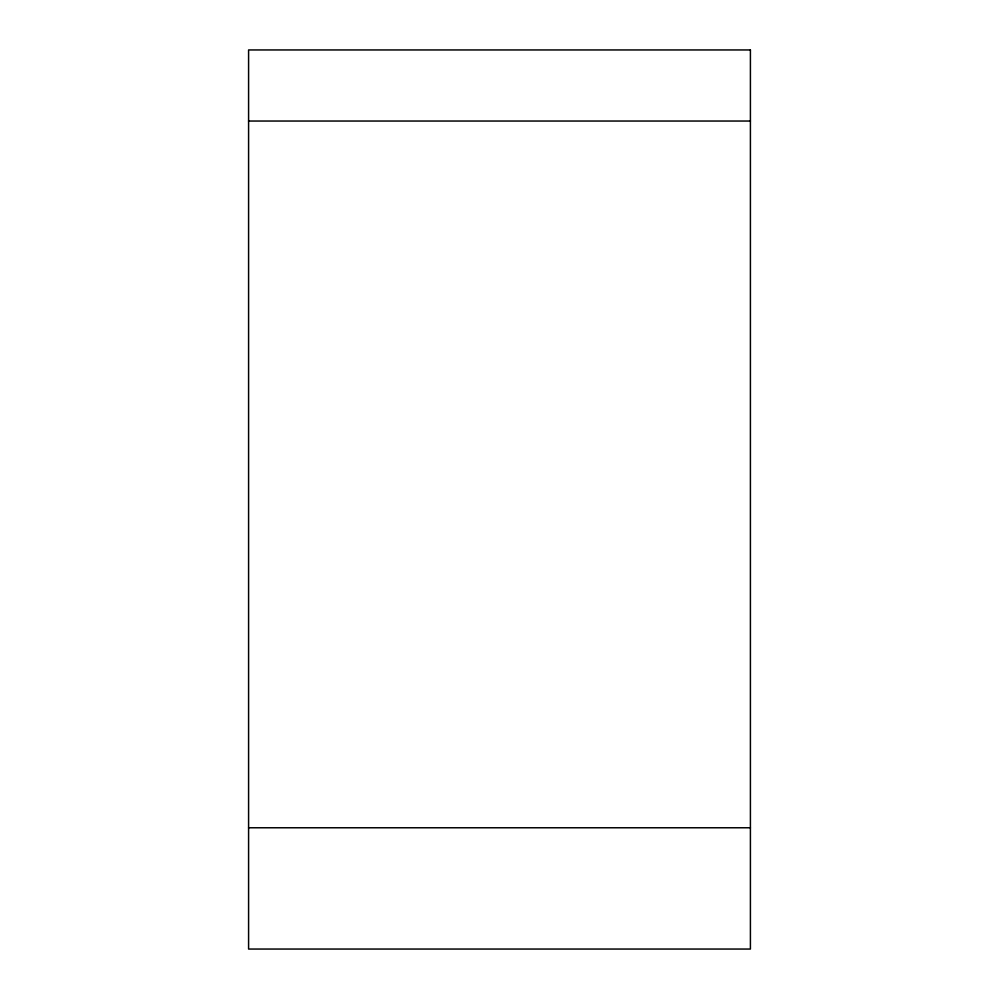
<?xml version="1.0" encoding="UTF-8"?>
<svg xmlns="http://www.w3.org/2000/svg" width="999" height="999" viewBox="0 0 999 999"><rect width="100%" height="100%" fill="white"/><g stroke="black" fill="none" stroke-linecap="round" stroke-linejoin="round"><path stroke-width="1.5" d="M248.589 121.041L750.411 121.041M248.589 827.771L750.411 827.771M750.411 49.95L248.589 49.95L248.589 949.05L750.411 949.05L750.411 49.95"/></g></svg>
